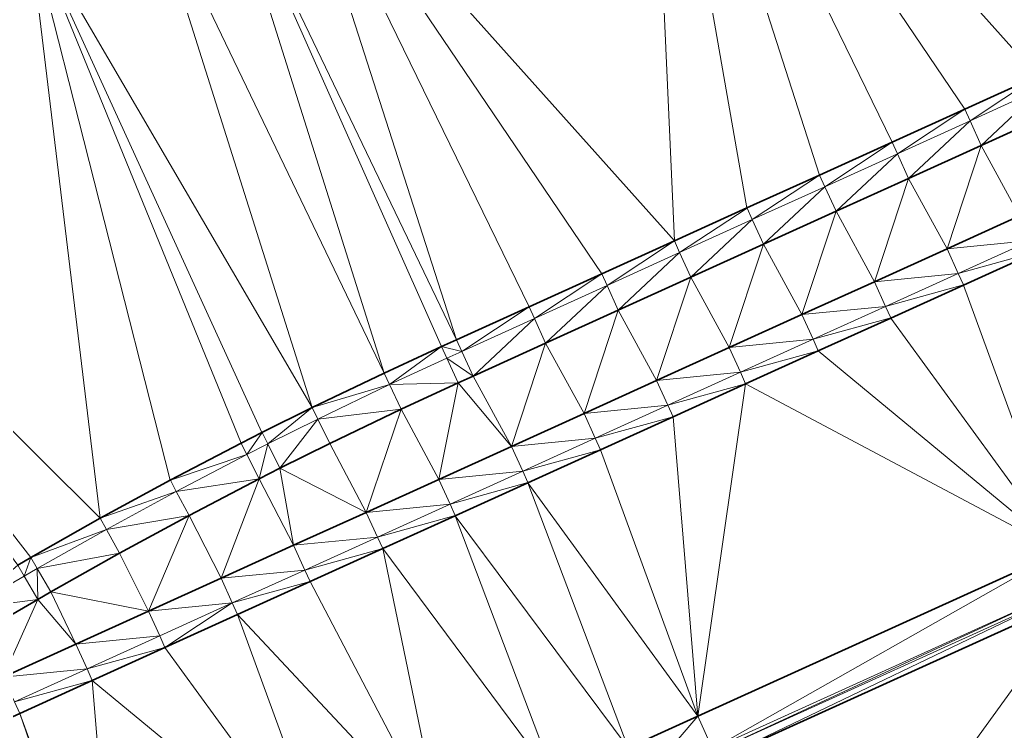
# Model space of a CAD drawing. Header units: metres. Extents: x 246428 to 246884, y 7418966 to 7419490.
# Drawn here: x 246824.34 to 246836.7, y 7419465.18 to 7419474.1 of the extents above; entities that cross this region are included whole.
import ezdxf

# ---------------------------------------------------------------- set-up
doc = ezdxf.new("R2010")
doc.units = ezdxf.units.M
doc.linetypes.add('blank name', pattern=[0])
doc.layers.add('_12D_UNMAPPED', color=7, linetype='Continuous')
for name, color, linetype, lineweight, true_color in [('KERB_BACK', 7, 'Continuous', 35, 0x5fd2ff), ('KERB_LINE', 7, 'Continuous', 18, 0xb9b9b9), ('KERB_LIP', 7, 'Continuous', 35, 0x5fd2ff), ('KERB_TOP', 7, 'Continuous', 18, 0xb9b9b9)]:
    doc.layers.add(name, color=color, linetype=linetype, lineweight=lineweight, true_color=true_color)

msp = doc.modelspace()

# ---------------------------------------------------------------- linework, layer by layer
at = {"layer": '_12D_UNMAPPED', "color": 3, "linetype": 'blank name', "lineweight": 0}
for points in [[(246836.41, 7419480.766, 35.906), (246837.104, 7419473.395, 36.092), (246832.213, 7419478.862, 35.86)], [(246838.015, 7419473.808, 36.102), (246837.104, 7419473.395, 36.092), (246836.41, 7419480.766, 35.906)], [(246838.925, 7419474.221, 36.112), (246838.015, 7419473.808, 36.102), (246836.41, 7419480.766, 35.906)], [(246832.213, 7419478.862, 35.86), (246832.551, 7419471.329, 36.042), (246827.66, 7419476.797, 35.81)], [(246837.104, 7419473.395, 36.092), (246836.193, 7419472.981, 36.082), (246832.213, 7419478.862, 35.86)], [(246833.461, 7419471.742, 36.052), (246832.551, 7419471.329, 36.042), (246832.213, 7419478.862, 35.86)], [(246834.372, 7419472.155, 36.062), (246833.461, 7419471.742, 36.052), (246832.213, 7419478.862, 35.86)], [(246836.193, 7419472.981, 36.082), (246835.283, 7419472.568, 36.072), (246832.213, 7419478.862, 35.86)], [(246835.283, 7419472.568, 36.072), (246834.372, 7419472.155, 36.062), (246832.213, 7419478.862, 35.86)], [(246829.819, 7419470.089, 36.012), (246826.786, 7419476.4, 35.8), (246827.66, 7419476.797, 35.81)], [(246831.64, 7419470.916, 36.032), (246830.73, 7419470.502, 36.022), (246827.66, 7419476.797, 35.81)], [(246832.551, 7419471.329, 36.042), (246831.64, 7419470.916, 36.032), (246827.66, 7419476.797, 35.81)], [(246830.73, 7419470.502, 36.022), (246829.819, 7419470.089, 36.012), (246827.66, 7419476.797, 35.81)], [(246826.786, 7419476.4, 35.8), (246828.91, 7419469.671, 36.003), (246825.875, 7419475.987, 35.79)], [(246826.786, 7419476.4, 35.8), (246829.631, 7419470.004, 36.01), (246826.786, 7419476.4, 35.8)], [(246829.819, 7419470.089, 36.012), (246829.631, 7419470.004, 36.01), (246826.786, 7419476.4, 35.8)], [(246829.631, 7419470.004, 36.01), (246828.91, 7419469.671, 36.003), (246826.786, 7419476.4, 35.8)], [(246828.009, 7419469.239, 35.994), (246824.446, 7419475.338, 35.774), (246825.875, 7419475.987, 35.79)], [(246825.875, 7419475.987, 35.79), (246828.91, 7419469.671, 36.003), (246825.875, 7419475.987, 35.79)], [(246828.91, 7419469.671, 36.003), (246828.009, 7419469.239, 35.994), (246825.875, 7419475.987, 35.79)], [(246824.446, 7419475.338, 35.774), (246819.892, 7419473.272, 35.724), (246824.26, 7419475.748, 35.749)], [(246819.892, 7419473.272, 35.724), (246824.446, 7419475.338, 35.774), (246825.349, 7419467.851, 35.97)], [(246825.349, 7419467.851, 35.97), (246824.446, 7419475.338, 35.774), (246826.228, 7419468.328, 35.978)], [(246826.228, 7419468.328, 35.978), (246824.446, 7419475.338, 35.774), (246827.115, 7419468.791, 35.985)], [(246827.115, 7419468.791, 35.985), (246824.446, 7419475.338, 35.774), (246827.378, 7419468.925, 35.988)], [(246827.378, 7419468.925, 35.988), (246824.446, 7419475.338, 35.774), (246828.009, 7419469.239, 35.994)], [(246836.193, 7419472.981, 36.082), (246837.104, 7419473.395, 36.092), (246836.194, 7419472.98, 36.132)], [(246836.194, 7419472.98, 36.132), (246837.104, 7419473.395, 36.092), (246837.105, 7419473.394, 36.142)], [(246836.26, 7419472.836, 36.232), (246836.194, 7419472.98, 36.132), (246837.105, 7419473.394, 36.142)], [(246837.17, 7419473.249, 36.242), (246836.26, 7419472.836, 36.232), (246837.105, 7419473.394, 36.142)], [(246824.314, 7419467.264, 35.96), (246819.892, 7419473.272, 35.724), (246824.479, 7419467.359, 35.962)], [(246824.479, 7419467.359, 35.962), (246819.892, 7419473.272, 35.724), (246825.349, 7419467.851, 35.97)], [(246836.26, 7419472.836, 36.232), (246837.17, 7419473.249, 36.242), (246836.4, 7419472.526, 36.232)], [(246836.4, 7419472.526, 36.232), (246837.17, 7419473.249, 36.242), (246837.311, 7419472.939, 36.242)], [(246835.283, 7419472.568, 36.072), (246836.193, 7419472.981, 36.082), (246835.283, 7419472.567, 36.122)], [(246835.283, 7419472.567, 36.122), (246836.193, 7419472.981, 36.082), (246836.194, 7419472.98, 36.132)], [(246835.283, 7419472.567, 36.122), (246836.194, 7419472.98, 36.132), (246835.349, 7419472.422, 36.222)], [(246835.349, 7419472.422, 36.222), (246836.194, 7419472.98, 36.132), (246836.26, 7419472.836, 36.232)], [(246836.881, 7419471.644, 36.292), (246836.4, 7419472.526, 36.232), (246837.311, 7419472.939, 36.242)], [(246835.349, 7419472.422, 36.222), (246836.26, 7419472.836, 36.232), (246835.489, 7419472.113, 36.222)], [(246835.489, 7419472.113, 36.222), (246836.26, 7419472.836, 36.232), (246836.4, 7419472.526, 36.232)], [(246834.372, 7419472.155, 36.062), (246835.283, 7419472.568, 36.072), (246834.373, 7419472.154, 36.112)], [(246834.373, 7419472.154, 36.112), (246835.283, 7419472.568, 36.072), (246835.283, 7419472.567, 36.122)], [(246834.373, 7419472.154, 36.112), (246835.283, 7419472.567, 36.122), (246834.438, 7419472.009, 36.212)], [(246834.438, 7419472.009, 36.212), (246835.283, 7419472.567, 36.122), (246835.349, 7419472.422, 36.222)], [(246835.971, 7419471.231, 36.282), (246835.489, 7419472.113, 36.222), (246836.4, 7419472.526, 36.232)], [(246836.881, 7419471.644, 36.292), (246835.971, 7419471.231, 36.282), (246836.4, 7419472.526, 36.232)], [(246834.438, 7419472.009, 36.212), (246835.349, 7419472.422, 36.222), (246834.579, 7419471.7, 36.212)], [(246834.579, 7419471.7, 36.212), (246835.349, 7419472.422, 36.222), (246835.489, 7419472.113, 36.222)], [(246833.461, 7419471.742, 36.052), (246834.372, 7419472.155, 36.062), (246833.462, 7419471.741, 36.102)], [(246833.462, 7419471.741, 36.102), (246834.372, 7419472.155, 36.062), (246834.373, 7419472.154, 36.112)], [(246833.462, 7419471.741, 36.102), (246834.373, 7419472.154, 36.112), (246833.528, 7419471.596, 36.202)], [(246833.528, 7419471.596, 36.202), (246834.373, 7419472.154, 36.112), (246834.438, 7419472.009, 36.212)], [(246835.06, 7419470.817, 36.271), (246834.579, 7419471.7, 36.212), (246835.489, 7419472.113, 36.222)], [(246835.971, 7419471.231, 36.282), (246835.06, 7419470.817, 36.271), (246835.489, 7419472.113, 36.222)], [(246833.528, 7419471.596, 36.202), (246834.438, 7419472.009, 36.212), (246833.668, 7419471.287, 36.202)], [(246833.668, 7419471.287, 36.202), (246834.438, 7419472.009, 36.212), (246834.579, 7419471.7, 36.212)], [(246832.551, 7419471.329, 36.042), (246833.461, 7419471.742, 36.052), (246832.551, 7419471.328, 36.092)], [(246832.551, 7419471.328, 36.092), (246833.461, 7419471.742, 36.052), (246833.462, 7419471.741, 36.102)], [(246832.551, 7419471.328, 36.092), (246833.462, 7419471.741, 36.102), (246832.617, 7419471.183, 36.192)], [(246832.617, 7419471.183, 36.192), (246833.462, 7419471.741, 36.102), (246833.528, 7419471.596, 36.202)], [(246834.149, 7419470.404, 36.261), (246833.668, 7419471.287, 36.202), (246834.579, 7419471.7, 36.212)], [(246835.06, 7419470.817, 36.271), (246834.149, 7419470.404, 36.261), (246834.579, 7419471.7, 36.212)], [(246832.617, 7419471.183, 36.192), (246833.528, 7419471.596, 36.202), (246832.757, 7419470.873, 36.192)], [(246832.757, 7419470.873, 36.192), (246833.528, 7419471.596, 36.202), (246833.668, 7419471.287, 36.202)], [(246836.881, 7419471.644, 36.292), (246837.022, 7419471.334, 36.292), (246835.971, 7419471.231, 36.282)], [(246831.64, 7419470.916, 36.032), (246832.551, 7419471.329, 36.042), (246831.641, 7419470.915, 36.082)], [(246831.641, 7419470.915, 36.082), (246832.551, 7419471.329, 36.042), (246832.551, 7419471.328, 36.092)], [(246831.641, 7419470.915, 36.082), (246832.551, 7419471.328, 36.092), (246831.706, 7419470.77, 36.182)], [(246831.706, 7419470.77, 36.182), (246832.551, 7419471.328, 36.092), (246832.617, 7419471.183, 36.192)], [(246833.239, 7419469.991, 36.251), (246832.757, 7419470.873, 36.192), (246833.668, 7419471.287, 36.202)], [(246834.149, 7419470.404, 36.261), (246833.239, 7419469.991, 36.251), (246833.668, 7419471.287, 36.202)], [(246837.022, 7419471.334, 36.292), (246836.111, 7419470.921, 36.282), (246835.971, 7419471.231, 36.282)], [(246837.022, 7419471.334, 36.292), (246837.087, 7419471.19, 36.192), (246836.111, 7419470.921, 36.282)], [(246831.706, 7419470.77, 36.182), (246832.617, 7419471.183, 36.192), (246831.847, 7419470.46, 36.182)], [(246831.847, 7419470.46, 36.182), (246832.617, 7419471.183, 36.192), (246832.757, 7419470.873, 36.192)], [(246835.971, 7419471.231, 36.282), (246836.111, 7419470.921, 36.282), (246835.06, 7419470.817, 36.271)], [(246837.087, 7419471.19, 36.192), (246836.177, 7419470.776, 36.182), (246836.111, 7419470.921, 36.282)], [(246837.088, 7419471.189, 36.142), (246836.177, 7419470.775, 36.132), (246837.087, 7419471.19, 36.192)], [(246837.087, 7419471.19, 36.192), (246836.177, 7419470.775, 36.132), (246836.177, 7419470.776, 36.182)], [(246836.177, 7419470.775, 36.132), (246837.088, 7419471.189, 36.142), (246837.399, 7419467.434, 36.236)], [(246830.73, 7419470.502, 36.022), (246831.64, 7419470.916, 36.032), (246830.73, 7419470.501, 36.072)], [(246830.73, 7419470.501, 36.072), (246831.64, 7419470.916, 36.032), (246831.641, 7419470.915, 36.082)], [(246830.73, 7419470.501, 36.072), (246831.641, 7419470.915, 36.082), (246830.796, 7419470.357, 36.172)], [(246830.796, 7419470.357, 36.172), (246831.641, 7419470.915, 36.082), (246831.706, 7419470.77, 36.182)], [(246836.111, 7419470.921, 36.282), (246835.2, 7419470.508, 36.271), (246835.06, 7419470.817, 36.271)], [(246836.111, 7419470.921, 36.282), (246836.177, 7419470.776, 36.182), (246835.2, 7419470.508, 36.271)], [(246832.328, 7419469.578, 36.241), (246831.847, 7419470.46, 36.182), (246832.757, 7419470.873, 36.192)], [(246833.239, 7419469.991, 36.251), (246832.328, 7419469.578, 36.241), (246832.757, 7419470.873, 36.192)], [(246835.06, 7419470.817, 36.271), (246835.2, 7419470.508, 36.271), (246834.149, 7419470.404, 36.261)], [(246830.796, 7419470.357, 36.172), (246831.706, 7419470.77, 36.182), (246830.936, 7419470.047, 36.172)], [(246830.936, 7419470.047, 36.172), (246831.706, 7419470.77, 36.182), (246831.847, 7419470.46, 36.182)], [(246836.177, 7419470.776, 36.182), (246835.266, 7419470.363, 36.171), (246835.2, 7419470.508, 36.271)], [(246836.177, 7419470.776, 36.182), (246835.267, 7419470.362, 36.121), (246835.266, 7419470.363, 36.171)], [(246836.177, 7419470.775, 36.132), (246835.267, 7419470.362, 36.121), (246836.177, 7419470.776, 36.182)], [(246835.267, 7419470.362, 36.121), (246836.177, 7419470.775, 36.132), (246837.399, 7419467.434, 36.236)], [(246829.819, 7419470.089, 36.012), (246830.73, 7419470.502, 36.022), (246829.819, 7419470.088, 36.062)], [(246829.819, 7419470.088, 36.062), (246830.73, 7419470.502, 36.022), (246830.73, 7419470.501, 36.072)], [(246829.819, 7419470.088, 36.062), (246830.73, 7419470.501, 36.072), (246829.885, 7419469.944, 36.162)], [(246829.885, 7419469.944, 36.162), (246830.73, 7419470.501, 36.072), (246830.796, 7419470.357, 36.172)], [(246831.418, 7419469.164, 36.231), (246830.936, 7419470.047, 36.172), (246831.847, 7419470.46, 36.182)], [(246832.328, 7419469.578, 36.241), (246831.418, 7419469.164, 36.231), (246831.847, 7419470.46, 36.182)], [(246835.2, 7419470.508, 36.271), (246834.29, 7419470.095, 36.261), (246834.149, 7419470.404, 36.261)], [(246835.2, 7419470.508, 36.271), (246835.266, 7419470.363, 36.171), (246834.29, 7419470.095, 36.261)], [(246829.885, 7419469.944, 36.162), (246830.796, 7419470.357, 36.172), (246830.025, 7419469.634, 36.162)], [(246830.025, 7419469.634, 36.162), (246830.796, 7419470.357, 36.172), (246830.936, 7419470.047, 36.172)], [(246834.149, 7419470.404, 36.261), (246834.29, 7419470.095, 36.261), (246833.239, 7419469.991, 36.251)], [(246835.266, 7419470.363, 36.171), (246834.356, 7419469.95, 36.161), (246834.29, 7419470.095, 36.261)], [(246835.267, 7419470.362, 36.121), (246834.356, 7419469.949, 36.111), (246835.266, 7419470.363, 36.171)], [(246835.266, 7419470.363, 36.171), (246834.356, 7419469.949, 36.111), (246834.356, 7419469.95, 36.161)], [(246834.356, 7419469.949, 36.111), (246835.267, 7419470.362, 36.121), (246837.399, 7419467.434, 36.236)], [(246829.631, 7419470.004, 36.01), (246829.819, 7419470.089, 36.012), (246829.631, 7419470.003, 36.06)], [(246829.631, 7419470.003, 36.06), (246829.819, 7419470.089, 36.012), (246829.819, 7419470.088, 36.062)], [(246829.631, 7419470.003, 36.06), (246829.819, 7419470.088, 36.062), (246829.885, 7419469.944, 36.162)], [(246830.507, 7419468.751, 36.221), (246830.025, 7419469.634, 36.162), (246830.936, 7419470.047, 36.172)], [(246831.418, 7419469.164, 36.231), (246830.507, 7419468.751, 36.221), (246830.936, 7419470.047, 36.172)], [(246834.29, 7419470.095, 36.261), (246833.379, 7419469.681, 36.251), (246833.239, 7419469.991, 36.251)], [(246834.29, 7419470.095, 36.261), (246834.356, 7419469.95, 36.161), (246833.379, 7419469.681, 36.251)], [(246828.91, 7419469.671, 36.003), (246829.631, 7419470.004, 36.01), (246828.911, 7419469.67, 36.053)], [(246828.911, 7419469.67, 36.053), (246829.631, 7419470.004, 36.01), (246829.631, 7419470.003, 36.06)], [(246828.911, 7419469.67, 36.053), (246829.631, 7419470.003, 36.06), (246828.978, 7419469.526, 36.153)], [(246828.978, 7419469.526, 36.153), (246829.631, 7419470.003, 36.06), (246829.697, 7419469.858, 36.16)], [(246829.697, 7419469.858, 36.16), (246829.631, 7419470.003, 36.06), (246829.885, 7419469.944, 36.162)], [(246829.697, 7419469.858, 36.16), (246829.885, 7419469.944, 36.162), (246830.025, 7419469.634, 36.162)], [(246833.239, 7419469.991, 36.251), (246833.379, 7419469.681, 36.251), (246832.328, 7419469.578, 36.241)], [(246834.356, 7419469.95, 36.161), (246833.445, 7419469.536, 36.151), (246833.379, 7419469.681, 36.251)], [(246834.356, 7419469.949, 36.111), (246833.445, 7419469.536, 36.101), (246834.356, 7419469.95, 36.161)], [(246834.356, 7419469.95, 36.161), (246833.445, 7419469.536, 36.101), (246833.445, 7419469.536, 36.151)], [(246833.445, 7419469.536, 36.101), (246834.356, 7419469.949, 36.111), (246837.399, 7419467.434, 36.236)], [(246828.978, 7419469.526, 36.153), (246829.697, 7419469.858, 36.16), (246829.838, 7419469.549, 36.16)], [(246829.838, 7419469.549, 36.16), (246829.697, 7419469.858, 36.16), (246830.025, 7419469.634, 36.162)], [(246828.009, 7419469.239, 35.994), (246828.91, 7419469.671, 36.003), (246828.911, 7419469.67, 36.053)], [(246833.379, 7419469.681, 36.251), (246832.469, 7419469.268, 36.241), (246832.328, 7419469.578, 36.241)], [(246833.379, 7419469.681, 36.251), (246833.445, 7419469.536, 36.151), (246832.469, 7419469.268, 36.241)], [(246828.009, 7419469.238, 36.044), (246828.009, 7419469.239, 35.994), (246828.911, 7419469.67, 36.053)], [(246828.009, 7419469.238, 36.044), (246828.911, 7419469.67, 36.053), (246828.978, 7419469.526, 36.153)], [(246829.123, 7419469.219, 36.153), (246828.978, 7419469.526, 36.153), (246829.838, 7419469.549, 36.16)], [(246829.596, 7419468.338, 36.211), (246829.123, 7419469.219, 36.153), (246829.838, 7419469.549, 36.16)], [(246830.507, 7419468.751, 36.221), (246829.596, 7419468.338, 36.211), (246829.838, 7419469.549, 36.16)], [(246830.507, 7419468.751, 36.221), (246829.838, 7419469.549, 36.16), (246830.025, 7419469.634, 36.162)], [(246832.328, 7419469.578, 36.241), (246832.469, 7419469.268, 36.241), (246831.418, 7419469.164, 36.231)], [(246828.079, 7419469.095, 36.144), (246828.009, 7419469.238, 36.044), (246828.978, 7419469.526, 36.153)], [(246828.079, 7419469.095, 36.144), (246828.978, 7419469.526, 36.153), (246829.123, 7419469.219, 36.153)], [(246833.445, 7419469.536, 36.151), (246832.534, 7419469.123, 36.141), (246832.469, 7419469.268, 36.241)], [(246833.445, 7419469.536, 36.151), (246832.535, 7419469.122, 36.091), (246832.534, 7419469.123, 36.141)], [(246833.445, 7419469.536, 36.101), (246832.535, 7419469.122, 36.091), (246833.445, 7419469.536, 36.151)], [(246832.535, 7419469.122, 36.091), (246833.445, 7419469.536, 36.101), (246832.845, 7419465.368, 36.186)], [(246833.445, 7419469.536, 36.101), (246837.399, 7419467.434, 36.236), (246832.845, 7419465.368, 36.186)], [(246827.378, 7419468.925, 35.988), (246828.009, 7419469.239, 35.994), (246828.009, 7419469.238, 36.044)], [(246827.379, 7419468.924, 36.038), (246827.378, 7419468.925, 35.988), (246828.009, 7419469.238, 36.044)], [(246827.379, 7419468.924, 36.038), (246828.009, 7419469.238, 36.044), (246827.45, 7419468.782, 36.138)], [(246827.45, 7419468.782, 36.138), (246828.009, 7419469.238, 36.044), (246828.079, 7419469.095, 36.144)], [(246828.229, 7419468.79, 36.144), (246828.079, 7419469.095, 36.144), (246829.123, 7419469.219, 36.153)], [(246828.686, 7419467.924, 36.201), (246828.229, 7419468.79, 36.144), (246829.123, 7419469.219, 36.153)], [(246829.596, 7419468.338, 36.211), (246828.686, 7419467.924, 36.201), (246829.123, 7419469.219, 36.153)], [(246832.469, 7419469.268, 36.241), (246831.558, 7419468.855, 36.231), (246831.418, 7419469.164, 36.231)], [(246832.469, 7419469.268, 36.241), (246832.534, 7419469.123, 36.141), (246831.558, 7419468.855, 36.231)], [(246827.45, 7419468.782, 36.138), (246828.079, 7419469.095, 36.144), (246827.604, 7419468.478, 36.138)], [(246827.604, 7419468.478, 36.138), (246828.079, 7419469.095, 36.144), (246828.229, 7419468.79, 36.144)], [(246831.418, 7419469.164, 36.231), (246831.558, 7419468.855, 36.231), (246830.507, 7419468.751, 36.221)], [(246832.534, 7419469.123, 36.141), (246831.624, 7419468.71, 36.131), (246831.558, 7419468.855, 36.231)], [(246832.535, 7419469.122, 36.091), (246831.624, 7419468.709, 36.081), (246832.534, 7419469.123, 36.141)], [(246832.534, 7419469.123, 36.141), (246831.624, 7419468.709, 36.081), (246831.624, 7419468.71, 36.131)], [(246831.624, 7419468.709, 36.081), (246832.535, 7419469.122, 36.091), (246832.845, 7419465.368, 36.186)], [(246827.115, 7419468.791, 35.985), (246827.378, 7419468.925, 35.988), (246827.379, 7419468.924, 36.038)], [(246827.115, 7419468.79, 36.035), (246827.379, 7419468.924, 36.038), (246827.187, 7419468.648, 36.135)], [(246827.115, 7419468.79, 36.035), (246827.115, 7419468.791, 35.985), (246827.379, 7419468.924, 36.038)], [(246827.187, 7419468.648, 36.135), (246827.379, 7419468.924, 36.038), (246827.45, 7419468.782, 36.138)], [(246831.558, 7419468.855, 36.231), (246830.648, 7419468.441, 36.221), (246830.507, 7419468.751, 36.221)], [(246831.558, 7419468.855, 36.231), (246831.624, 7419468.71, 36.131), (246830.648, 7419468.441, 36.221)], [(246826.229, 7419468.328, 36.028), (246826.228, 7419468.328, 35.978), (246827.115, 7419468.791, 35.985)], [(246826.229, 7419468.328, 36.028), (246827.115, 7419468.791, 35.985), (246827.115, 7419468.79, 36.035)], [(246826.229, 7419468.328, 36.028), (246827.115, 7419468.79, 36.035), (246827.187, 7419468.648, 36.135)], [(246827.187, 7419468.648, 36.135), (246827.45, 7419468.782, 36.138), (246827.342, 7419468.346, 36.135)], [(246827.342, 7419468.346, 36.135), (246827.45, 7419468.782, 36.138), (246827.604, 7419468.478, 36.138)], [(246828.686, 7419467.924, 36.201), (246827.604, 7419468.478, 36.138), (246828.229, 7419468.79, 36.144)], [(246830.507, 7419468.751, 36.221), (246830.648, 7419468.441, 36.221), (246829.596, 7419468.338, 36.211)], [(246831.624, 7419468.71, 36.131), (246830.713, 7419468.297, 36.121), (246830.648, 7419468.441, 36.221)], [(246831.624, 7419468.71, 36.131), (246830.714, 7419468.296, 36.071), (246830.713, 7419468.297, 36.121)], [(246831.624, 7419468.709, 36.081), (246830.714, 7419468.296, 36.071), (246831.624, 7419468.71, 36.131)], [(246830.714, 7419468.296, 36.071), (246831.624, 7419468.709, 36.081), (246832.845, 7419465.368, 36.186)], [(246826.303, 7419468.187, 36.128), (246826.229, 7419468.328, 36.028), (246827.187, 7419468.648, 36.135)], [(246826.303, 7419468.187, 36.128), (246827.187, 7419468.648, 36.135), (246827.342, 7419468.346, 36.135)], [(246827.775, 7419467.511, 36.191), (246827.342, 7419468.346, 36.135), (246827.604, 7419468.478, 36.138)], [(246828.686, 7419467.924, 36.201), (246827.775, 7419467.511, 36.191), (246827.604, 7419468.478, 36.138)], [(246830.648, 7419468.441, 36.221), (246829.737, 7419468.028, 36.211), (246829.596, 7419468.338, 36.211)], [(246830.648, 7419468.441, 36.221), (246830.713, 7419468.297, 36.121), (246829.737, 7419468.028, 36.211)], [(246825.35, 7419467.85, 36.02), (246825.349, 7419467.851, 35.97), (246826.229, 7419468.328, 36.028)], [(246825.349, 7419467.851, 35.97), (246826.228, 7419468.328, 35.978), (246826.229, 7419468.328, 36.028)], [(246825.35, 7419467.85, 36.02), (246826.229, 7419468.328, 36.028), (246826.303, 7419468.187, 36.128)], [(246826.463, 7419467.887, 36.128), (246826.303, 7419468.187, 36.128), (246827.342, 7419468.346, 36.135)], [(246826.865, 7419467.098, 36.181), (246826.463, 7419467.887, 36.128), (246827.342, 7419468.346, 36.135)], [(246827.775, 7419467.511, 36.191), (246826.865, 7419467.098, 36.181), (246827.342, 7419468.346, 36.135)], [(246829.596, 7419468.338, 36.211), (246829.737, 7419468.028, 36.211), (246828.686, 7419467.924, 36.201)], [(246830.713, 7419468.297, 36.121), (246829.803, 7419467.883, 36.111), (246829.737, 7419468.028, 36.211)], [(246830.714, 7419468.296, 36.071), (246829.803, 7419467.882, 36.061), (246830.713, 7419468.297, 36.121)], [(246830.713, 7419468.297, 36.121), (246829.803, 7419467.882, 36.061), (246829.803, 7419467.883, 36.111)], [(246829.803, 7419467.882, 36.061), (246830.714, 7419468.296, 36.071), (246831.971, 7419464.971, 36.177)], [(246830.714, 7419468.296, 36.071), (246832.845, 7419465.368, 36.186), (246831.971, 7419464.971, 36.177)], [(246830.714, 7419468.296, 36.071), (246831.971, 7419464.971, 36.177), (246831.971, 7419464.971, 36.177)], [(246825.427, 7419467.711, 36.12), (246825.35, 7419467.85, 36.02), (246826.303, 7419468.187, 36.128)], [(246825.427, 7419467.711, 36.12), (246826.303, 7419468.187, 36.128), (246826.463, 7419467.887, 36.128)], [(246829.737, 7419468.028, 36.211), (246828.826, 7419467.615, 36.201), (246828.686, 7419467.924, 36.201)], [(246829.737, 7419468.028, 36.211), (246829.803, 7419467.883, 36.111), (246828.826, 7419467.615, 36.201)], [(246824.479, 7419467.359, 35.962), (246825.349, 7419467.851, 35.97), (246825.35, 7419467.85, 36.02)], [(246824.479, 7419467.359, 36.012), (246824.479, 7419467.359, 35.962), (246825.35, 7419467.85, 36.02)], [(246824.479, 7419467.359, 36.012), (246825.35, 7419467.85, 36.02), (246825.427, 7419467.711, 36.12)], [(246825.592, 7419467.414, 36.12), (246825.427, 7419467.711, 36.12), (246826.463, 7419467.887, 36.128)], [(246825.954, 7419466.684, 36.171), (246825.592, 7419467.414, 36.12), (246826.463, 7419467.887, 36.128)], [(246826.865, 7419467.098, 36.181), (246825.954, 7419466.684, 36.171), (246826.463, 7419467.887, 36.128)], [(246828.686, 7419467.924, 36.201), (246828.826, 7419467.615, 36.201), (246827.775, 7419467.511, 36.191)], [(246829.803, 7419467.883, 36.111), (246828.892, 7419467.47, 36.101), (246828.826, 7419467.615, 36.201)], [(246829.803, 7419467.882, 36.061), (246828.892, 7419467.469, 36.051), (246829.803, 7419467.883, 36.111)], [(246829.803, 7419467.883, 36.111), (246828.892, 7419467.469, 36.051), (246828.892, 7419467.47, 36.101)], [(246828.892, 7419467.469, 36.051), (246829.803, 7419467.882, 36.061), (246831.06, 7419464.558, 36.167)], [(246829.803, 7419467.882, 36.061), (246831.971, 7419464.971, 36.177), (246831.06, 7419464.558, 36.167)], [(246829.803, 7419467.882, 36.061), (246831.06, 7419464.558, 36.167), (246831.06, 7419464.558, 36.167)], [(246824.558, 7419467.221, 36.112), (246824.479, 7419467.359, 36.012), (246825.427, 7419467.711, 36.12)], [(246824.558, 7419467.221, 36.112), (246825.427, 7419467.711, 36.12), (246825.592, 7419467.414, 36.12)], [(246828.826, 7419467.615, 36.201), (246827.916, 7419467.201, 36.191), (246827.775, 7419467.511, 36.191)], [(246828.826, 7419467.615, 36.201), (246828.892, 7419467.47, 36.101), (246827.916, 7419467.201, 36.191)], [(246827.916, 7419467.201, 36.191), (246826.865, 7419467.098, 36.181), (246827.775, 7419467.511, 36.191)], [(246828.892, 7419467.47, 36.101), (246827.981, 7419467.057, 36.091), (246827.916, 7419467.201, 36.191)], [(246828.892, 7419467.47, 36.101), (246827.982, 7419467.056, 36.041), (246827.981, 7419467.057, 36.091)], [(246828.892, 7419467.469, 36.051), (246827.982, 7419467.056, 36.041), (246828.892, 7419467.47, 36.101)], [(246827.982, 7419467.056, 36.041), (246828.892, 7419467.469, 36.051), (246829.631, 7419463.909, 36.151)], [(246828.892, 7419467.469, 36.051), (246831.06, 7419464.558, 36.167), (246829.631, 7419463.909, 36.151)], [(246824.314, 7419467.263, 36.01), (246824.314, 7419467.264, 35.96), (246824.479, 7419467.359, 36.012)], [(246824.314, 7419467.264, 35.96), (246824.479, 7419467.359, 35.962), (246824.479, 7419467.359, 36.012)], [(246824.314, 7419467.263, 36.01), (246824.479, 7419467.359, 36.012), (246824.394, 7419467.126, 36.11)], [(246824.394, 7419467.126, 36.11), (246824.479, 7419467.359, 36.012), (246824.558, 7419467.221, 36.112)], [(246824.728, 7419466.926, 36.112), (246824.558, 7419467.221, 36.112), (246825.592, 7419467.414, 36.12)], [(246825.954, 7419466.684, 36.171), (246824.728, 7419466.926, 36.112), (246825.592, 7419467.414, 36.12)], [(246832.845, 7419465.368, 36.186), (246837.399, 7419467.434, 36.236), (246833.031, 7419464.958, 36.2)], [(246837.399, 7419467.434, 36.236), (246837.584, 7419467.024, 36.25), (246833.031, 7419464.958, 36.2)], [(246823.694, 7419466.72, 36.104), (246824.314, 7419467.263, 36.01), (246824.394, 7419467.126, 36.11)], [(246824.394, 7419467.126, 36.11), (246824.558, 7419467.221, 36.112), (246824.565, 7419466.832, 36.11)], [(246824.565, 7419466.832, 36.11), (246824.558, 7419467.221, 36.112), (246824.728, 7419466.926, 36.112)], [(246826.865, 7419467.098, 36.181), (246827.916, 7419467.201, 36.191), (246827.005, 7419466.788, 36.181)], [(246827.916, 7419467.201, 36.191), (246827.981, 7419467.057, 36.091), (246827.005, 7419466.788, 36.181)], [(246823.694, 7419466.72, 36.104), (246824.394, 7419467.126, 36.11), (246824.565, 7419466.832, 36.11)], [(246825.954, 7419466.684, 36.171), (246826.865, 7419467.098, 36.181), (246827.005, 7419466.788, 36.181)], [(246827.981, 7419467.057, 36.091), (246827.071, 7419466.643, 36.081), (246827.005, 7419466.788, 36.181)], [(246827.981, 7419467.057, 36.091), (246827.071, 7419466.642, 36.031), (246827.071, 7419466.643, 36.081)], [(246827.982, 7419467.056, 36.041), (246827.071, 7419466.642, 36.031), (246827.981, 7419467.057, 36.091)], [(246827.071, 7419466.642, 36.031), (246827.982, 7419467.056, 36.041), (246829.631, 7419463.909, 36.151)], [(246827.982, 7419467.056, 36.041), (246829.631, 7419463.909, 36.151), (246829.631, 7419463.909, 36.151)], [(246833.031, 7419464.958, 36.2), (246837.584, 7419467.024, 36.25), (246833.048, 7419464.922, 36.35)], [(246837.584, 7419467.024, 36.25), (246837.601, 7419466.987, 36.4), (246833.048, 7419464.922, 36.35)], [(246833.048, 7419464.922, 36.35), (246837.601, 7419466.987, 36.4), (246833.093, 7419464.821, 36.35)], [(246837.601, 7419466.987, 36.4), (246837.646, 7419466.887, 36.4), (246833.093, 7419464.821, 36.35)], [(246823.864, 7419466.425, 36.104), (246823.694, 7419466.72, 36.104), (246824.565, 7419466.832, 36.11)], [(246824.133, 7419465.858, 36.151), (246823.864, 7419466.425, 36.104), (246824.565, 7419466.832, 36.11)], [(246825.043, 7419466.271, 36.161), (246824.133, 7419465.858, 36.151), (246824.565, 7419466.832, 36.11)], [(246825.043, 7419466.271, 36.161), (246824.565, 7419466.832, 36.11), (246824.728, 7419466.926, 36.112)], [(246825.954, 7419466.684, 36.171), (246825.043, 7419466.271, 36.161), (246824.728, 7419466.926, 36.112)], [(246833.093, 7419464.821, 36.35), (246837.646, 7419466.887, 36.4), (246834.271, 7419462.226, 36.379)], [(246837.646, 7419466.887, 36.4), (246838.824, 7419464.292, 36.429), (246834.271, 7419462.226, 36.379)], [(246826.095, 7419466.375, 36.171), (246825.954, 7419466.684, 36.171), (246827.005, 7419466.788, 36.181)], [(246826.16, 7419466.23, 36.071), (246826.095, 7419466.375, 36.171), (246827.005, 7419466.788, 36.181)], [(246827.071, 7419466.643, 36.081), (246826.16, 7419466.23, 36.071), (246827.005, 7419466.788, 36.181)], [(246825.954, 7419466.684, 36.171), (246826.095, 7419466.375, 36.171), (246825.043, 7419466.271, 36.161)], [(246826.161, 7419466.229, 36.021), (246826.16, 7419466.23, 36.071), (246827.071, 7419466.643, 36.081)], [(246827.071, 7419466.642, 36.031), (246826.161, 7419466.229, 36.021), (246827.071, 7419466.643, 36.081)], [(246826.161, 7419466.229, 36.021), (246827.071, 7419466.642, 36.031), (246828.292, 7419463.302, 36.136)], [(246827.071, 7419466.642, 36.031), (246829.631, 7419463.909, 36.151), (246828.292, 7419463.302, 36.136)], [(246826.095, 7419466.375, 36.171), (246825.184, 7419465.961, 36.161), (246825.043, 7419466.271, 36.161)], [(246826.095, 7419466.375, 36.171), (246826.16, 7419466.23, 36.071), (246825.184, 7419465.961, 36.161)], [(246825.043, 7419466.271, 36.161), (246825.184, 7419465.961, 36.161), (246824.133, 7419465.858, 36.151)], [(246826.16, 7419466.23, 36.071), (246825.25, 7419465.817, 36.061), (246825.184, 7419465.961, 36.161)], [(246826.161, 7419466.229, 36.021), (246825.25, 7419465.816, 36.011), (246826.16, 7419466.23, 36.071)], [(246826.16, 7419466.23, 36.071), (246825.25, 7419465.816, 36.011), (246825.25, 7419465.817, 36.061)], [(246825.25, 7419465.816, 36.011), (246826.161, 7419466.229, 36.021), (246828.292, 7419463.302, 36.136)], [(246825.184, 7419465.961, 36.161), (246824.273, 7419465.548, 36.151), (246824.133, 7419465.858, 36.151)], [(246825.184, 7419465.961, 36.161), (246825.25, 7419465.817, 36.061), (246824.273, 7419465.548, 36.151)], [(246825.25, 7419465.817, 36.061), (246824.339, 7419465.403, 36.051), (246824.273, 7419465.548, 36.151)], [(246825.25, 7419465.816, 36.011), (246824.339, 7419465.402, 36.001), (246825.25, 7419465.817, 36.061)], [(246825.25, 7419465.817, 36.061), (246824.339, 7419465.402, 36.001), (246824.339, 7419465.403, 36.051)], [(246824.339, 7419465.402, 36.001), (246825.25, 7419465.816, 36.011), (246825.56, 7419462.063, 36.106)], [(246825.56, 7419462.063, 36.106), (246825.25, 7419465.816, 36.011), (246828.292, 7419463.302, 36.136)], [(246824.339, 7419465.402, 36.001), (246823.429, 7419464.989, 35.991), (246824.339, 7419465.403, 36.051)], [(246823.429, 7419464.989, 35.991), (246824.339, 7419465.402, 36.001), (246825.502, 7419462.036, 36.106)], [(246824.339, 7419465.402, 36.001), (246825.502, 7419462.036, 36.106), (246825.502, 7419462.036, 36.106)], [(246824.339, 7419465.402, 36.001), (246825.56, 7419462.062, 36.106), (246825.502, 7419462.036, 36.106)], [(246824.339, 7419465.402, 36.001), (246825.56, 7419462.063, 36.106), (246825.56, 7419462.062, 36.106)], [(246831.971, 7419464.971, 36.177), (246832.845, 7419465.368, 36.186), (246832.157, 7419464.561, 36.191)], [(246832.845, 7419465.368, 36.186), (246833.031, 7419464.958, 36.2), (246832.157, 7419464.561, 36.191)]]:
    msp.add_3dface(points, dxfattribs=at)
at = {"layer": 'KERB_BACK'}
for points in [[(246823.864, 7419466.425, 36.104), (246824.565, 7419466.832, 36.11), (246824.728, 7419466.926, 36.112), (246825.592, 7419467.414, 36.12), (246826.463, 7419467.887, 36.128), (246827.342, 7419468.346, 36.135), (246827.604, 7419468.478, 36.138), (246828.229, 7419468.79, 36.144), (246829.123, 7419469.219, 36.153), (246829.838, 7419469.549, 36.16), (246830.025, 7419469.634, 36.162), (246830.936, 7419470.047, 36.172), (246831.847, 7419470.46, 36.182), (246832.757, 7419470.873, 36.192), (246833.668, 7419471.287, 36.202), (246834.579, 7419471.7, 36.212), (246835.489, 7419472.113, 36.222), (246836.4, 7419472.526, 36.232), (246837.311, 7419472.939, 36.242)], [(246836.881, 7419471.644, 36.292), (246835.971, 7419471.231, 36.282), (246835.06, 7419470.817, 36.271), (246834.149, 7419470.404, 36.261), (246833.239, 7419469.991, 36.251), (246832.328, 7419469.578, 36.241), (246831.418, 7419469.164, 36.231), (246830.507, 7419468.751, 36.221), (246829.596, 7419468.338, 36.211), (246828.686, 7419467.924, 36.201), (246827.775, 7419467.511, 36.191), (246826.865, 7419467.098, 36.181), (246825.954, 7419466.684, 36.171), (246825.043, 7419466.271, 36.161), (246824.133, 7419465.858, 36.151)], [(246837.646, 7419466.887, 36.4), (246833.093, 7419464.821, 36.35), (246832.219, 7419464.425, 36.341), (246832.219, 7419464.425, 36.341), (246831.308, 7419464.011, 36.281), (246831.308, 7419464.011, 36.281), (246829.879, 7419463.363, 36.265), (246829.879, 7419463.363, 36.265), (246828.54, 7419462.756, 36.25), (246825.808, 7419461.516, 36.22), (246825.808, 7419461.516, 36.22), (246825.75, 7419461.49, 36.22), (246825.75, 7419461.49, 36.22), (246824.79, 7419461.054, 36.209), (246824.79, 7419461.054, 36.209), (246824.555, 7419460.948, 36.206), (246824.555, 7419460.947, 36.206), (246823.987, 7419460.69, 36.2)]]:
    msp.add_polyline3d(points, dxfattribs=at)
at = {"layer": 'KERB_LINE'}
for points in [[(246824.314, 7419467.263, 36.01), (246824.479, 7419467.359, 36.012), (246825.35, 7419467.85, 36.02), (246826.229, 7419468.328, 36.028), (246827.115, 7419468.79, 36.035), (246827.379, 7419468.924, 36.038), (246828.009, 7419469.238, 36.044), (246828.911, 7419469.67, 36.053), (246829.631, 7419470.003, 36.06), (246829.819, 7419470.088, 36.062), (246830.73, 7419470.501, 36.072), (246831.641, 7419470.915, 36.082), (246832.551, 7419471.328, 36.092), (246833.462, 7419471.741, 36.102), (246834.373, 7419472.154, 36.112), (246835.283, 7419472.567, 36.122), (246836.194, 7419472.98, 36.132), (246837.105, 7419473.394, 36.142)], [(246837.087, 7419471.19, 36.192), (246836.177, 7419470.776, 36.182), (246835.266, 7419470.363, 36.171), (246834.356, 7419469.95, 36.161), (246833.445, 7419469.536, 36.151), (246832.534, 7419469.123, 36.141), (246831.624, 7419468.71, 36.131), (246830.713, 7419468.297, 36.121), (246829.803, 7419467.883, 36.111), (246828.892, 7419467.47, 36.101), (246827.981, 7419467.057, 36.091), (246827.071, 7419466.643, 36.081), (246826.16, 7419466.23, 36.071), (246825.25, 7419465.817, 36.061), (246824.339, 7419465.403, 36.051)], [(246837.584, 7419467.024, 36.25), (246833.031, 7419464.958, 36.2), (246832.157, 7419464.561, 36.191), (246832.157, 7419464.561, 36.191), (246831.174, 7419464.307, 36.181), (246831.174, 7419464.307, 36.181), (246829.745, 7419463.659, 36.165), (246829.744, 7419463.659, 36.165), (246828.406, 7419463.052, 36.15), (246825.674, 7419461.812, 36.12), (246825.674, 7419461.812, 36.12), (246825.616, 7419461.786, 36.12), (246825.616, 7419461.786, 36.12), (246824.655, 7419461.35, 36.109), (246824.655, 7419461.35, 36.109), (246824.42, 7419461.244, 36.106), (246824.42, 7419461.243, 36.106), (246823.852, 7419460.986, 36.1)]]:
    msp.add_polyline3d(points, dxfattribs=at)
at = {"layer": 'KERB_LIP'}
for points in [[(246824.314, 7419467.264, 35.96), (246824.479, 7419467.359, 35.962), (246825.349, 7419467.851, 35.97), (246826.228, 7419468.328, 35.978), (246827.115, 7419468.791, 35.985), (246827.378, 7419468.925, 35.988), (246828.009, 7419469.239, 35.994), (246828.91, 7419469.671, 36.003), (246829.631, 7419470.004, 36.01), (246829.819, 7419470.089, 36.012), (246830.73, 7419470.502, 36.022), (246831.64, 7419470.916, 36.032), (246832.551, 7419471.329, 36.042), (246833.461, 7419471.742, 36.052), (246834.372, 7419472.155, 36.062), (246835.283, 7419472.568, 36.072), (246836.193, 7419472.981, 36.082), (246837.104, 7419473.395, 36.092)], [(246837.088, 7419471.189, 36.142), (246836.177, 7419470.775, 36.132), (246835.267, 7419470.362, 36.121), (246834.356, 7419469.949, 36.111), (246833.445, 7419469.536, 36.101), (246832.535, 7419469.122, 36.091), (246831.624, 7419468.709, 36.081), (246830.714, 7419468.296, 36.071), (246829.803, 7419467.882, 36.061), (246828.892, 7419467.469, 36.051), (246827.982, 7419467.056, 36.041), (246827.071, 7419466.642, 36.031), (246826.161, 7419466.229, 36.021), (246825.25, 7419465.816, 36.011), (246824.339, 7419465.402, 36.001), (246823.429, 7419464.989, 35.991)], [(246837.399, 7419467.434, 36.236), (246832.845, 7419465.368, 36.186), (246831.971, 7419464.971, 36.177), (246831.971, 7419464.971, 36.177), (246831.06, 7419464.558, 36.167), (246831.06, 7419464.558, 36.167), (246829.631, 7419463.909, 36.151), (246829.631, 7419463.909, 36.151), (246828.292, 7419463.302, 36.136), (246825.56, 7419462.063, 36.106), (246825.56, 7419462.062, 36.106), (246825.502, 7419462.036, 36.106), (246825.502, 7419462.036, 36.106), (246824.542, 7419461.601, 36.095), (246824.542, 7419461.6, 36.095), (246824.307, 7419461.494, 36.092)]]:
    msp.add_polyline3d(points, dxfattribs=at)
at = {"layer": 'KERB_TOP'}
for points in [[(246823.694, 7419466.72, 36.104), (246824.394, 7419467.126, 36.11), (246824.558, 7419467.221, 36.112), (246825.427, 7419467.711, 36.12), (246826.303, 7419468.187, 36.128), (246827.187, 7419468.648, 36.135), (246827.45, 7419468.782, 36.138), (246828.079, 7419469.095, 36.144), (246828.978, 7419469.526, 36.153), (246829.697, 7419469.858, 36.16), (246829.885, 7419469.944, 36.162), (246830.796, 7419470.357, 36.172), (246831.706, 7419470.77, 36.182), (246832.617, 7419471.183, 36.192), (246833.528, 7419471.596, 36.202), (246834.438, 7419472.009, 36.212), (246835.349, 7419472.422, 36.222), (246836.26, 7419472.836, 36.232), (246837.17, 7419473.249, 36.242)], [(246837.022, 7419471.334, 36.292), (246836.111, 7419470.921, 36.282), (246835.2, 7419470.508, 36.271), (246834.29, 7419470.095, 36.261), (246833.379, 7419469.681, 36.251), (246832.469, 7419469.268, 36.241), (246831.558, 7419468.855, 36.231), (246830.648, 7419468.441, 36.221), (246829.737, 7419468.028, 36.211), (246828.826, 7419467.615, 36.201), (246827.916, 7419467.201, 36.191), (246827.005, 7419466.788, 36.181), (246826.095, 7419466.375, 36.171), (246825.184, 7419465.961, 36.161), (246824.273, 7419465.548, 36.151)], [(246837.601, 7419466.987, 36.4), (246833.048, 7419464.922, 36.35), (246832.173, 7419464.525, 36.341), (246832.173, 7419464.525, 36.341), (246831.287, 7419464.057, 36.281), (246831.287, 7419464.057, 36.281), (246829.858, 7419463.409, 36.265), (246829.858, 7419463.409, 36.265), (246828.519, 7419462.801, 36.25), (246825.787, 7419461.562, 36.22), (246825.787, 7419461.562, 36.22), (246825.729, 7419461.535, 36.22), (246825.729, 7419461.535, 36.22), (246824.769, 7419461.1, 36.209), (246824.769, 7419461.1, 36.209), (246824.534, 7419460.993, 36.206), (246824.534, 7419460.993, 36.206), (246823.966, 7419460.735, 36.2)]]:
    msp.add_polyline3d(points, dxfattribs=at)

doc.saveas('drawing.dxf')
